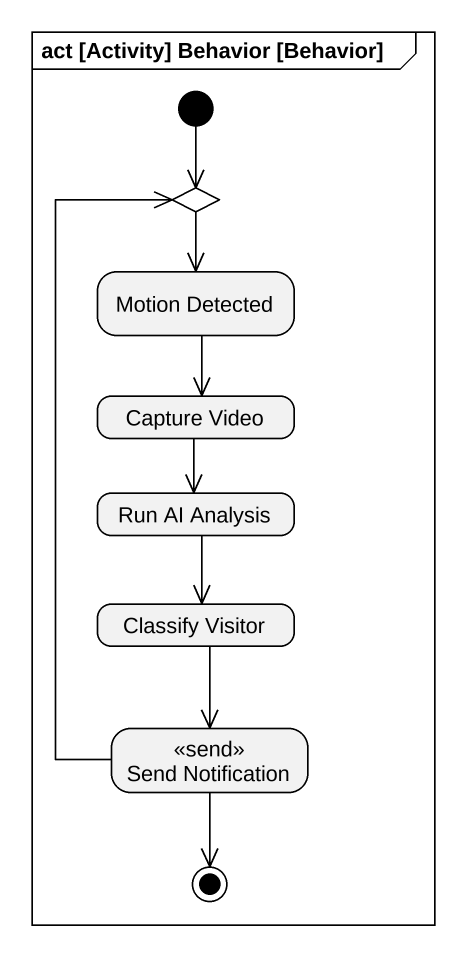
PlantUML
@startuml
mainframe act [Activity] Behavior [Behavior]
hide empty description
state choice1 <<choice>>
state "Motion Detected" as Motion_Detected
state "Capture Video" as Capture_Video
state "Run AI Analysis" as Run_AI_Analysis
state "Classify Visitor" as Classify_Visitor
state "Send Notification" as Send_Notification <<send>>
[*] --> choice1
choice1 --> Motion_Detected
Motion_Detected --> Capture_Video
Capture_Video --> Run_AI_Analysis
Run_AI_Analysis --> Classify_Visitor
Classify_Visitor --> Send_Notification
Send_Notification -up-> choice1
Send_Notification --> [*]
@enduml
